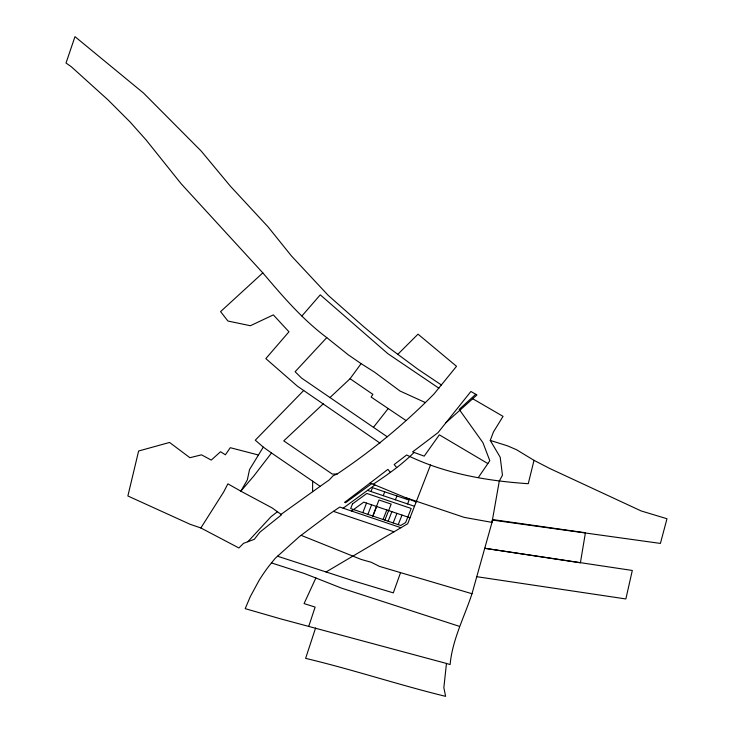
<?xml version="1.0" encoding="UTF-8"?>
<svg xmlns="http://www.w3.org/2000/svg" width="733" height="733" viewBox="0 0 733 733"><rect width="100%" height="100%" fill="white"/><g stroke="black" fill="none" stroke-linecap="round" stroke-linejoin="round"><path stroke-width="1.1" d="M312.579 491.715L312.643 481.169M400.96 527.705L339.773 507.053L328.888 514.438L299.54 536.474L275.296 558.234L269.607 565.207A185.623 169.103 -4.9 0 0 259.033 580.499L250.292 596.644L245.198 608.647L280.354 618.789L446.47 663.447L443.85 687.655L445.618 696.35C398.633 684.888 352.692 669.531 305.624 658.371L315.584 628.016M472.712 398.743L503.049 416.362L493.446 431.966L490.249 440.405L507.566 445.866L516.481 449.705L534.018 460.351L528.264 483.707C486.556 480.894 444.464 473.573 406.65 454.982L394.162 464.557L396.681 467.526M490.249 440.405L500.208 457.245L502.462 475.213L499.283 481.086L491.999 522.391L471.997 593.721C464.337 617.076 452.334 639.717 450.117 664.574L446.47 663.447M308.804 626.184L315.126 607.08L304.076 603.589L315.877 577.989L341.45 588.104L459.279 626.303M471.997 593.721L400.548 572.638L393.309 592.869L353.856 580.985L277.55 556.219M362.808 512.669L366.527 503.085M370.999 491.531L372.501 487.674L409.096 500.089L407.575 503.938M367.884 514.383L371.604 504.799M372.74 516.023L378.988 499.979L391.175 504.112L384.889 520.118M372.95 516.087L376.68 506.521M383.212 495.673L384.715 491.816M383.066 519.514L386.822 509.948M395.399 499.805L396.91 495.957M430.528 464.979L407.713 523.719L326.066 571.969M388.124 521.218L391.889 511.661M393.181 522.922L396.947 513.375M398.23 524.626L402.005 515.088M303.709 390.469L255.286 440.194L263.284 447.112L249.532 469.578L247.323 479.913L240.845 491.165L227.89 483.835L223.611 492.081L200.86 527.971L190.058 524.26L127.872 495.984L138.619 451.006L169.552 442.448L189.911 457.704L201.511 454.836L211.251 460.086L220.56 451.73L225.388 454.799L230.272 447.698L258.447 455.01M478.273 477.614L489.809 460.7L482.919 442.668L459.179 409.39L475.772 394.299M329.978 397.552L350.081 378.704L361.112 363.632L374.618 372.199L400.016 391.01L425.342 402.564M388.197 408.547L373.454 427.339M397.799 354.332L418.021 334.156L456.522 366.308L434.083 393.887C404.616 423.876 372.007 450.63 337.088 474.031L333.194 475.68L329.291 479.877L320.174 486.327L271.503 452.985L253.728 476.102L240.845 491.165L272.062 507.887L281.619 514.731L259.83 532.222L254.333 539.296L243.493 543.355L238.912 547.972L200.86 527.971M301.923 315.969L320.266 294.84L387.839 353.663L438.902 388.215M361.112 363.632L348.202 354.772L326.771 337.62L295.115 371.732L301.547 378.063L387.216 436.776M247.855 541.733L271.073 516.646L277.431 511.735M414.099 452.444C401.821 464.667 387.601 474.709 373.198 484.247L370.138 482.983L344.62 502.389L345.564 502.71L371.732 483.643M323.299 403.81L283.772 440.863L332.269 474.068L337.088 474.031M326.771 337.62C302.271 319.231 282.489 296.077 262.826 272.878L220.587 311.617L227.926 321.036L250.393 325.727L273.336 314.897L288.967 331.802L265.832 358.602L297.36 386.144L379.996 443.108M445.976 422.684L476.926 394.968L470.907 391.468L438.041 432.626L412.606 451.904L424.196 456.146L439.342 434.843L487.857 463.568M370.138 482.983L387.885 469.377L390.478 472.437M343.145 508.189L374.902 484.953M351.565 511.029L363.742 502.142L409.985 517.791M281.078 514.346L320.174 486.327M492.402 520.073L660.406 543.419L666.984 518.735L641.201 510.965L549.906 468.57L534.018 460.351M476.771 576.697L625.854 598.953L632.313 570.466L484.733 548.284L580.399 562.807L585.42 532.754L492.494 519.541L491.999 522.391L464.191 517.37L405.505 497.615M400.548 572.638L379.373 566.362L371.356 562.312L361.195 559.444L301.199 535.374M271.43 562.898L304.342 573.518L315.877 577.989M333.433 511.35L394.042 531.801M367.517 490.35L414.411 506.256M373.198 484.247L416.042 501.977M441.486 385.036L418.067 369.331L388.472 347.424L362.872 325.983L328.201 295.353L291.441 255.945L268.012 226.809L230.217 185.999L201.181 151.044L143.558 93.1L74.986 36.65L66.016 63.02L71.293 66.73L108.273 100.137L130.098 121.99L146.041 139.884L181.143 183.763L262.826 272.878M405.954 420.485L371.136 397.066L372.895 394.372L350.081 378.714M263.284 447.112L271.503 452.985M352.454 503.947L350.676 508.565L400.722 525.469L405.596 522.592L411.204 508.473L366.839 493.437L352.454 503.947"/></g></svg>
